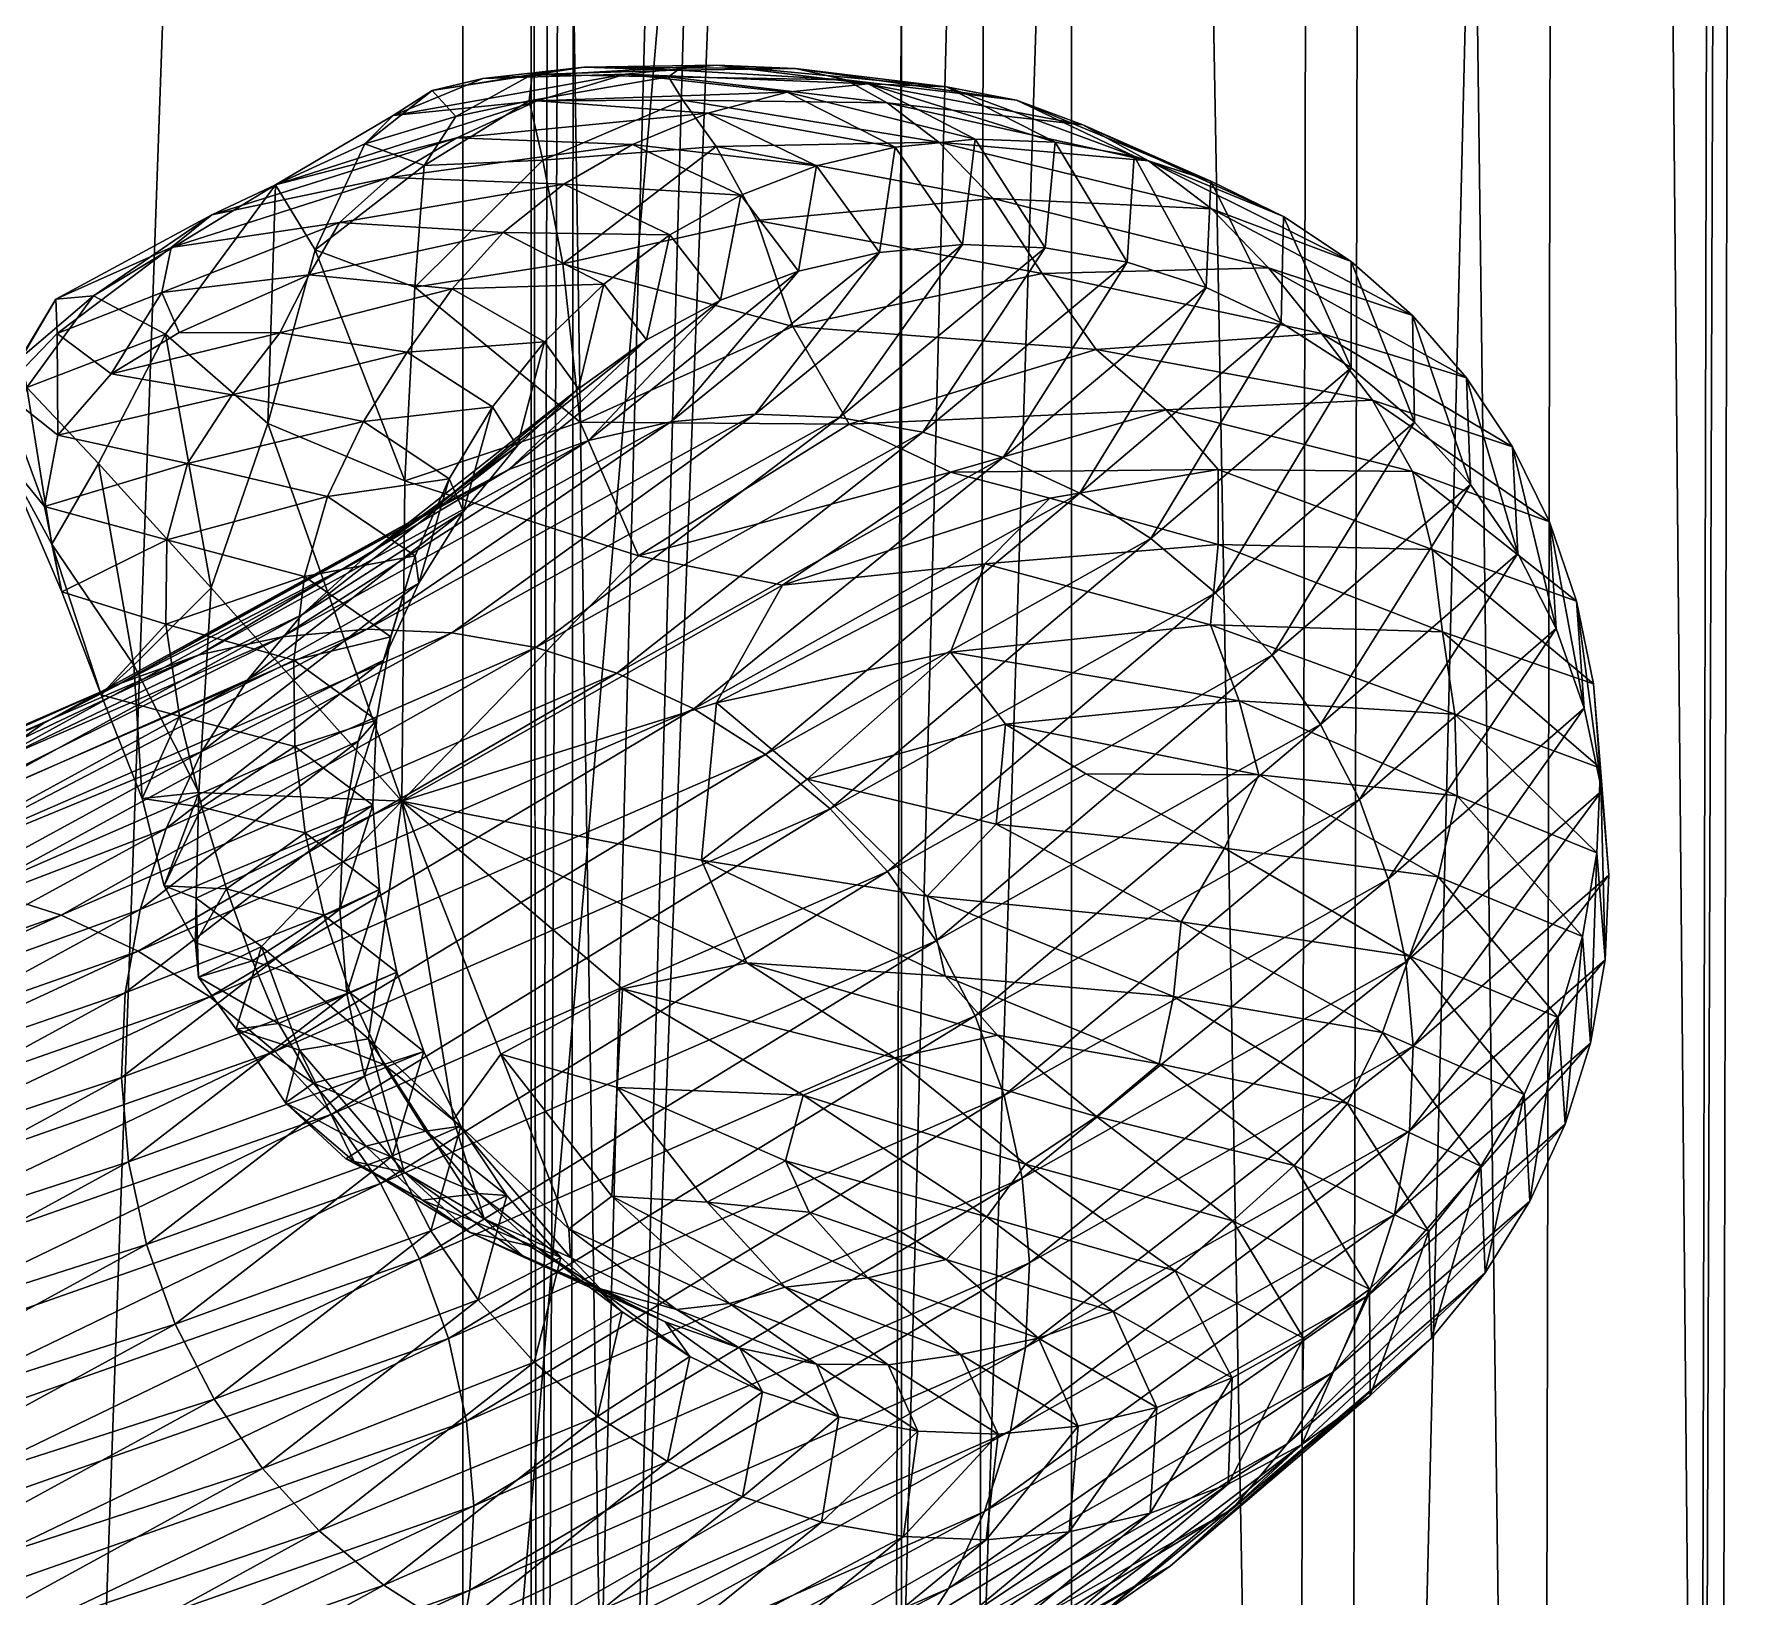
# Model space of a CAD drawing. Header units: centimetres. Extents: x -42.2 to 42.2, y -34.8 to 34.8.
# Drawn here: x 41.609 to 42.129, y -10.202 to -9.728 of the extents above; entities that cross this region are included whole.
import ezdxf

# ---------------------------------------------------------------- set-up
doc = ezdxf.new("R2010")
doc.units = ezdxf.units.CM
doc.layers.get('0').update_dxf_attribs({"true_color": 0x1c95b1})

msp = doc.modelspace()

# ---------------------------------------------------------------- meshes
at = {"color": 96, "true_color": 0x068706}
mesh = msp.add_polyface(dxfattribs=at)
corners = [(42.00084, -6.29099, 3.90824), (41.99074, -11.10496, 3.90899), (42.06471, -11.17029, 0.4776), (42.07494, -6.37743, 0.47961), (41.90231, -6.19453, 7.98065), (41.89362, -11.03227, 7.9842), (41.77058, -10.98611, 11.35755), (41.77541, -6.13258, 11.35289), (41.60188, -11.00528, 13.73052), (41.60289, -6.14442, 13.72616), (41.93135, -5.73986, -3.43139), (41.9229, -8.24979, -3.43326), (41.73851, -8.38524, -8.2766), (41.73841, -10.41785, -8.27845), (41.92283, -10.298, -3.43467), (41.35133, -10.56923, -14.41804), (41.35143, -8.55624, -14.41589), (41.74339, -5.89392, -8.27425), (41.35277, -6.08838, -14.41324), (40.79494, -8.71236, -20.06855), (41.36773, -11.1286, 14.80463), (41.36751, -6.26935, 14.80169), (41.15391, -6.40862, 15.1244), (41.1541, -11.26321, 15.12584), (41.01405, -11.33574, 15.30167), (41.01403, -6.48508, 15.30089), (41.00935, -6.50482, 15.38505), (41.01179, -11.32724, 15.26086), (41.01167, -6.47517, 15.26009), (41.04681, -6.46346, 15.23923), (41.04696, -11.31625, 15.24008), (42.12855, -6.40931, -0.96127), (42.11831, -11.19439, -0.96426), (42.11199, -11.19831, -1.31977), (42.12218, -6.4144, -1.31672), (41.76136, -10.95335, -1.4959), (41.78259, -6.36456, -1.50251), (41.88017, -6.4097, -1.53279), (41.86726, -11.14323, -1.53342), (41.75912, -8.88534, -1.51261), (41.77183, -5.85004, -1.51294), (41.87138, -8.20032, -1.6685), (41.78376, -10.47213, -1.55031), (41.87131, -10.25438, -1.66975), (41.88113, -5.68353, -1.66676), (42.00622, -11.20307, -1.4921), (42.01638, -6.42043, -1.48905)]
mesh.append_faces([[corners[k] for k in face] for face in [(0, 1, 2), (2, 3, 0), (1, 0, 4), (4, 5, 1), (6, 5, 4), (4, 7, 6), (8, 6, 7), (7, 9, 8), (10, 11, 12), (13, 12, 11), (11, 14, 13), (15, 16, 12), (17, 12, 16), (16, 18, 17), (18, 16, 19), (20, 21, 22), (22, 23, 20), (21, 20, 8), (8, 9, 21), (24, 25, 26), (27, 28, 25), (23, 22, 29), (30, 29, 28), (31, 32, 33), (33, 34, 31), (32, 31, 3), (3, 2, 32), (35, 36, 37), (37, 38, 35), (35, 39, 40), (40, 36, 35), (41, 39, 42), (42, 43, 41), (11, 41, 43), (43, 14, 11), (41, 11, 10), (39, 41, 44), (45, 46, 34), (34, 33, 45), (46, 45, 38), (38, 37, 46)]], dxfattribs={"vtx2": -1, "color": 96})
mesh = msp.add_polyface(dxfattribs=at)
corners = [(41.73851, -8.38524, -8.2766), (41.73841, -10.41785, -8.27845), (41.35133, -10.56923, -14.41804), (41.65248, -9.81847, -1.63971), (41.64723, -9.80629, -1.61652), (41.69186, -9.80098, -1.6709), (41.65, -9.79266, -1.5923), (41.70104, -9.78516, -1.65362), (41.66851, -9.83738, -1.68324), (41.65498, -9.8581, -1.67979), (41.61572, -9.84956, -1.61526), (41.63186, -9.83101, -1.62552), (41.68295, -9.81853, -1.68253), (41.64875, -9.88126, -1.67894), (41.64841, -9.9068, -1.6779), (41.61691, -9.89709, -1.60526), (41.61164, -9.87122, -1.61019), (41.69048, -9.89237, -1.95493), (41.5994, -9.85615, -1.56163), (41.61384, -9.88256, -1.54998), (41.60629, -9.83516, -1.53635), (41.62804, -9.85818, -1.51725), (41.60439, -9.82627, -1.55395), (41.59882, -9.83617, -1.57173), (41.61549, -9.81879, -1.58675), (41.61512, -9.80836, -1.55978), (41.62648, -9.80739, -1.53748), (41.6483, -9.81892, -1.51225), (41.6816, -9.7737, -1.53492), (41.66236, -9.78284, -1.56926), (41.63869, -9.91928, -1.53035), (41.66218, -9.89582, -1.48769), (41.62884, -9.92828, -1.59543), (41.67933, -9.84604, -1.47645)]
mesh.append_faces([[corners[k] for k in face] for face in [(0, 1, 2), (3, 4, 5), (4, 6, 7), (8, 9, 10), (10, 11, 8), (12, 8, 11), (11, 3, 12), (13, 14, 15), (15, 16, 13), (9, 13, 16), (16, 10, 9), (14, 13, 17), (18, 16, 15), (15, 19, 18), (20, 18, 19), (19, 21, 20), (18, 20, 22), (16, 18, 23), (23, 10, 16), (24, 11, 10), (10, 23, 24), (25, 24, 23), (23, 22, 25), (24, 25, 6), (6, 4, 24), (11, 24, 4), (4, 3, 11), (26, 27, 28), (28, 29, 26), (25, 26, 29), (29, 6, 25), (26, 25, 22), (22, 20, 26), (27, 26, 20), (20, 21, 27), (30, 31, 21), (21, 19, 30), (32, 30, 19), (19, 15, 32), (31, 33, 27), (27, 21, 31)]], dxfattribs={"vtx2": -1, "color": 96})
mesh = msp.add_polyface(dxfattribs=at)
corners = [(41.75912, -8.88534, -1.51261), (41.76136, -10.95335, -1.4959), (41.75901, -12.4484, -1.51478), (41.78376, -10.47213, -1.55031), (41.73599, -10.21181, -5.87164), (41.71443, -10.1981, -5.87647), (41.59613, -10.263, -8.44991), (41.75918, -10.2226, -5.86654), (41.61784, -10.27676, -8.44701), (41.64117, -10.2876, -8.44399), (41.78357, -10.23028, -5.86128), (41.66572, -10.29534, -8.44091), (41.80875, -10.23472, -5.85593), (41.69108, -10.29984, -8.43782), (41.74249, -10.29866, -8.4318), (41.7168, -10.30091, -8.43477), (41.54859, -10.37412, -11.34289), (41.83433, -10.23574, -5.85059), (41.85984, -10.23342, -5.84534), (41.92204, -10.18193, -3.80573), (41.89697, -10.18431, -3.81325), (41.88486, -10.22783, -5.84028), (41.76766, -10.29311, -8.42898), (41.90894, -10.21902, -5.83549), (41.79191, -10.28437, -8.42635), (41.5994, -10.36643, -11.34134), (41.62363, -10.35773, -11.34072), (41.57424, -10.37192, -11.34206), (41.64649, -10.34589, -11.34023), (41.66762, -10.33118, -11.33987), (41.83591, -10.25773, -8.42184), (41.81477, -10.27248, -8.42396), (41.93166, -10.20708, -5.83107), (41.95267, -10.19228, -5.82708), (41.85498, -10.24039, -8.42004), (41.97161, -10.1749, -5.82357), (41.68667, -10.31389, -11.33965), (41.7033, -10.29427, -11.33957), (41.87163, -10.22075, -8.41857), (41.71717, -10.27263, -11.33963), (41.7281, -10.24937, -11.33984), (41.89645, -10.17578, -8.41679), (41.8855, -10.19907, -8.41749), (41.74168, -10.17397, -11.34126), (41.74052, -10.19962, -11.34066), (41.52501, -10.2755, -14.36348)]
mesh.append_faces([[corners[k] for k in face] for face in [(0, 1, 2), (2, 3, 0), (4, 5, 6), (7, 4, 8), (8, 9, 7), (10, 7, 9), (9, 11, 10), (12, 10, 11), (11, 13, 12), (14, 15, 16), (17, 12, 13), (13, 15, 17), (18, 17, 15), (15, 14, 18), (17, 18, 19), (12, 17, 20), (21, 18, 14), (14, 22, 21), (23, 21, 22), (22, 24, 23), (25, 26, 24), (24, 22, 25), (22, 14, 27), (28, 29, 30), (30, 31, 28), (26, 28, 31), (31, 24, 26), (32, 23, 24), (24, 31, 32), (33, 32, 31), (31, 30, 33), (30, 34, 35), (36, 37, 38), (38, 34, 36), (29, 36, 34), (34, 30, 29), (39, 40, 41), (37, 39, 42), (42, 38, 37), (43, 44, 45)]], dxfattribs={"vtx2": -1, "color": 96})
mesh = msp.add_polyface(dxfattribs=at)
corners = [(41.71632, -9.77153, -1.63595), (41.73661, -9.75944, -1.62044), (41.78982, -9.76144, -1.90665), (41.70104, -9.78516, -1.65362), (41.769, -9.77352, -1.91767), (41.75062, -9.78811, -1.92861), (41.65, -9.79266, -1.5923), (41.66236, -9.78284, -1.56926), (41.6816, -9.7737, -1.53492), (41.69186, -9.80098, -1.6709), (41.68295, -9.81853, -1.68253), (41.65248, -9.81847, -1.63971), (41.64723, -9.80629, -1.61652), (41.73519, -9.80518, -1.93874), (41.7215, -9.82441, -1.94663), (41.7631, -9.82125, -2.60889), (41.74738, -9.841, -2.61467), (41.66851, -9.83738, -1.68324), (41.76089, -9.74825, -1.60964), (41.71733, -9.75274, -1.532), (41.78764, -9.74017, -1.60328), (41.74447, -9.74147, -1.53011), (41.67933, -9.84604, -1.47645), (41.69367, -9.79339, -1.47911), (41.6483, -9.81892, -1.51225), (41.72079, -9.86339, -1.44679), (41.72387, -9.80471, -1.44884), (41.7739, -9.84561, -1.43993), (41.76873, -9.79761, -1.44447), (41.72912, -9.74513, -1.4797), (41.75938, -9.74023, -1.49004), (41.77502, -9.73801, -1.53577), (41.73627, -9.75301, -1.46094), (41.75854, -9.74825, -1.46187), (41.72666, -9.76785, -1.4499), (41.76263, -9.76627, -1.44923), (41.70874, -9.7613, -1.47812)]
mesh.append_faces([[corners[k] for k in face] for face in [(0, 1, 2), (3, 0, 4), (4, 5, 3), (0, 3, 6), (6, 7, 0), (1, 0, 7), (7, 8, 1), (9, 10, 11), (3, 9, 12), (9, 3, 5), (5, 13, 9), (10, 9, 13), (13, 14, 10), (15, 16, 14), (14, 13, 15), (17, 10, 14), (18, 1, 8), (8, 19, 18), (20, 18, 19), (19, 21, 20), (22, 23, 8), (8, 24, 22), (23, 22, 25), (25, 26, 23), (27, 28, 26), (29, 30, 31), (31, 21, 29), (30, 29, 32), (32, 33, 30), (34, 35, 33), (33, 32, 34), (35, 34, 26), (26, 28, 35), (36, 19, 8), (8, 23, 36), (34, 36, 23), (23, 26, 34), (36, 34, 32), (32, 29, 36), (19, 36, 29), (29, 21, 19)]], dxfattribs={"vtx2": -1, "color": 96})
mesh = msp.add_polyface(dxfattribs=at)
corners = [(41.79409, -9.82067, -3.85353), (41.81641, -9.80868, -3.84708), (41.75234, -9.85993, -5.87711), (41.82696, -9.84322, -5.86201), (41.80145, -9.84554, -5.86726), (41.86466, -9.79417, -3.83286), (41.84008, -9.79983, -3.84015), (41.77642, -9.85113, -5.87232), (41.80106, -9.78889, -2.59455), (41.82266, -9.77686, -2.58624), (41.78111, -9.80378, -2.60214), (41.77345, -9.83552, -3.8594), (41.75062, -9.78811, -1.92861), (41.769, -9.77352, -1.91767), (41.78982, -9.76144, -1.90665), (41.71632, -9.77153, -1.63595), (41.7631, -9.82125, -2.60889), (41.73519, -9.80518, -1.93874), (41.80341, -9.73893, -1.54815), (41.80074, -9.74101, -1.51959), (41.85439, -9.74184, -1.57878), (41.80505, -9.74801, -1.49425), (41.86691, -9.74886, -1.5596), (41.78764, -9.74017, -1.60328), (41.81532, -9.73739, -1.60109), (41.86121, -9.74308, -1.87796), (41.83661, -9.74562, -1.88673), (41.74447, -9.74147, -1.53011), (41.77502, -9.73801, -1.53577), (41.83917, -9.73844, -1.59546), (41.76089, -9.74825, -1.60964), (41.81258, -9.75195, -1.89632), (41.73661, -9.75944, -1.62044), (41.84556, -9.76795, -2.57732), (41.76873, -9.79761, -1.44447), (41.7739, -9.84561, -1.43993), (41.83836, -9.81667, -1.46416), (41.82742, -9.7845, -1.47182), (41.75938, -9.74023, -1.49004), (41.75854, -9.74825, -1.46187), (41.76263, -9.76627, -1.44923), (41.81513, -9.76207, -1.48009)]
mesh.append_faces([[corners[k] for k in face] for face in [(0, 1, 2), (3, 4, 5), (1, 6, 7), (4, 7, 6), (8, 9, 1), (1, 0, 8), (10, 8, 0), (0, 11, 10), (8, 10, 12), (12, 13, 8), (9, 8, 13), (13, 14, 9), (14, 13, 15), (10, 16, 17), (17, 12, 10), (16, 10, 11), (18, 19, 20), (19, 21, 22), (23, 24, 25), (25, 26, 23), (24, 23, 27), (27, 28, 24), (29, 24, 28), (28, 18, 29), (30, 23, 26), (26, 31, 30), (32, 30, 31), (31, 14, 32), (33, 9, 14), (14, 31, 33), (6, 1, 9), (34, 35, 36), (36, 37, 34), (38, 19, 18), (18, 28, 38), (19, 38, 39), (39, 21, 19), (40, 41, 21), (21, 39, 40), (41, 40, 34), (34, 37, 41)]], dxfattribs={"vtx2": -1, "color": 96})
mesh = msp.add_polyface(dxfattribs=at)
corners = [(41.91486, -9.79277, -3.81773), (41.93961, -9.79715, -3.81013), (41.87771, -9.84868, -5.85132), (41.86466, -9.79417, -3.83286), (41.88973, -9.7918, -3.82535), (41.82696, -9.84322, -5.86201), (41.85252, -9.84424, -5.85667), (41.91389, -9.80054, -1.52771), (41.89906, -9.77786, -1.53668), (41.82742, -9.7845, -1.47182), (41.83836, -9.81667, -1.46416), (41.98248, -9.79888, -1.81342), (41.88259, -9.76075, -1.54644), (41.96523, -9.78093, -1.8223), (41.94617, -9.76646, -1.83199), (41.86691, -9.74886, -1.5596), (41.92618, -9.75549, -1.84299), (41.80505, -9.74801, -1.49425), (41.81513, -9.76207, -1.48009), (41.85439, -9.74184, -1.57878), (41.83917, -9.73844, -1.59546), (41.80341, -9.73893, -1.54815), (41.80074, -9.74101, -1.51959), (41.90615, -9.74807, -1.85584), (41.88489, -9.744, -1.86825), (41.94182, -9.76506, -2.53896), (41.91788, -9.76073, -2.54863), (41.965, -9.77264, -2.52952), (41.89358, -9.75982, -2.55835), (41.86933, -9.76225, -2.56797), (41.83661, -9.74562, -1.88673), (41.86121, -9.74308, -1.87796), (41.81532, -9.73739, -1.60109), (41.84556, -9.76795, -2.57732), (41.81258, -9.75195, -1.89632), (41.84008, -9.79983, -3.84015), (41.82266, -9.77686, -2.58624)]
mesh.append_faces([[corners[k] for k in face] for face in [(0, 1, 2), (3, 4, 5), (4, 0, 6), (7, 8, 9), (9, 10, 7), (8, 7, 11), (12, 8, 13), (13, 14, 12), (15, 12, 14), (14, 16, 15), (12, 15, 17), (17, 18, 12), (8, 12, 18), (18, 9, 8), (19, 20, 21), (15, 19, 22), (19, 15, 16), (16, 23, 19), (20, 19, 23), (23, 24, 20), (25, 26, 24), (24, 23, 25), (27, 25, 23), (23, 16, 27), (26, 25, 1), (1, 0, 26), (28, 26, 0), (0, 4, 28), (29, 28, 4), (4, 3, 29), (28, 29, 30), (30, 31, 28), (26, 28, 31), (31, 24, 26), (32, 20, 24), (24, 31, 32), (29, 33, 34), (34, 30, 29), (33, 29, 3), (3, 35, 33), (36, 33, 35)]], dxfattribs={"vtx2": -1, "color": 96})
mesh = msp.add_polyface(dxfattribs=at)
corners = [(41.96638, -9.89735, -5.83166), (41.94685, -9.88087, -5.83614), (42.00755, -9.82917, -3.78879), (42.02673, -9.84562, -3.78257), (42.04366, -9.86449, -3.77698), (41.9836, -9.91626, -5.8276), (41.96357, -9.80478, -3.8027), (41.98634, -9.81551, -3.79554), (41.92528, -9.86715, -5.84097), (41.96722, -9.88271, -1.51211), (41.9672, -9.85999, -1.52105), (41.91619, -9.86864, -1.47758), (42.03205, -9.88426, -1.79093), (42.02605, -9.86053, -1.79643), (42.0758, -9.89988, -2.48207), (42.06757, -9.87579, -2.48596), (42.04246, -9.83219, -2.49709), (42.05637, -9.85312, -2.491), (42.05804, -9.88545, -3.7721), (41.99852, -9.81875, -1.80606), (42.01395, -9.839, -1.80093), (41.95148, -9.84184, -1.52207), (41.93031, -9.82359, -1.52202), (41.91389, -9.80054, -1.52771), (41.98248, -9.79888, -1.81342), (41.96523, -9.78093, -1.8223), (41.89906, -9.77786, -1.53668), (42.02608, -9.81335, -2.5041), (42.00752, -9.79695, -2.51193), (41.98703, -9.78333, -2.52045), (41.965, -9.77264, -2.52952), (41.92618, -9.75549, -1.84299), (41.94617, -9.76646, -1.83199), (41.94182, -9.76506, -2.53896), (41.93961, -9.79715, -3.81013)]
mesh.append_faces([[corners[k] for k in face] for face in [(0, 1, 2), (2, 3, 0), (3, 4, 5), (6, 7, 8), (1, 8, 7), (7, 2, 1), (9, 10, 11), (10, 9, 12), (12, 13, 10), (14, 15, 13), (16, 17, 18), (18, 4, 16), (17, 16, 19), (19, 20, 17), (15, 17, 20), (20, 13, 15), (21, 10, 13), (13, 20, 21), (22, 21, 20), (20, 19, 22), (23, 22, 19), (19, 24, 23), (24, 25, 26), (27, 28, 25), (25, 24, 27), (16, 27, 24), (24, 19, 16), (27, 16, 4), (4, 3, 27), (28, 27, 3), (3, 2, 28), (29, 28, 2), (2, 7, 29), (30, 29, 7), (7, 6, 30), (29, 30, 31), (31, 32, 29), (28, 29, 32), (32, 25, 28), (33, 30, 6), (6, 34, 33)]], dxfattribs={"vtx2": -1, "color": 96})
mesh = msp.add_polyface(dxfattribs=at)
corners = [(41.88179, -10.0028, -8.42286), (41.86706, -9.98177, -8.42512), (41.9836, -9.91626, -5.8276), (41.96638, -9.89735, -5.83166), (41.84972, -9.96282, -8.42764), (41.94685, -9.88087, -5.83614), (41.83006, -9.94629, -8.43036), (41.92528, -9.86715, -5.84097), (41.80835, -9.93253, -8.43326), (41.9021, -9.85637, -5.84606), (41.78502, -9.92169, -8.43628), (41.96357, -9.80478, -3.8027), (41.87771, -9.84868, -5.85132), (41.85252, -9.84424, -5.85667), (41.91486, -9.79277, -3.81773), (41.93961, -9.79715, -3.81013), (41.82696, -9.84322, -5.86201), (41.88973, -9.7918, -3.82535), (41.84008, -9.79983, -3.84015), (41.86466, -9.79417, -3.83286), (41.80145, -9.84554, -5.86726), (41.9271, -9.95217, -1.46895), (41.89995, -9.96743, -1.45309), (41.96915, -9.97472, -1.50878), (41.956, -9.99706, -1.50723), (41.97355, -9.9301, -1.5074), (41.96488, -9.90706, -1.50449), (41.88612, -9.91536, -1.44734), (41.90284, -9.93715, -1.45204), (41.97953, -9.95245, -1.51184), (41.91619, -9.86864, -1.47758), (41.89653, -9.88853, -1.45712), (41.96722, -9.88271, -1.51211), (41.95148, -9.84184, -1.52207), (41.93031, -9.82359, -1.52202), (41.85545, -9.84623, -1.46052), (41.88617, -9.86082, -1.4643), (41.9672, -9.85999, -1.52105), (41.91389, -9.80054, -1.52771), (41.83836, -9.81667, -1.46416), (41.83522, -9.89506, -1.43747), (41.79158, -9.88614, -1.43711), (41.81521, -9.93068, -1.43022), (41.8427, -9.95377, -1.43117), (41.81071, -9.9784, -1.43196), (41.87905, -9.98924, -1.44989)]
mesh.append_faces([[corners[k] for k in face] for face in [(0, 1, 2), (3, 2, 1), (1, 4, 3), (5, 3, 4), (4, 6, 5), (7, 5, 6), (6, 8, 7), (9, 7, 8), (8, 10, 9), (7, 9, 11), (12, 13, 14), (9, 12, 15), (15, 11, 9), (12, 9, 10), (13, 16, 17), (18, 19, 20), (21, 22, 23), (24, 23, 22), (25, 26, 27), (27, 28, 25), (28, 21, 29), (30, 31, 32), (31, 27, 26), (33, 34, 35), (35, 36, 33), (37, 33, 36), (36, 30, 37), (34, 38, 39), (39, 35, 34), (40, 31, 30), (30, 36, 40), (41, 40, 36), (36, 35, 41), (31, 40, 42), (42, 27, 31), (43, 28, 27), (27, 42, 43), (43, 44, 45), (45, 22, 43), (28, 43, 22), (22, 21, 28)]], dxfattribs={"vtx2": -1, "color": 96})
mesh = msp.add_polyface(dxfattribs=at)
corners = [(41.72962, -9.87187, -5.88153), (41.70861, -9.88667, -5.88553), (41.77345, -9.83552, -3.8594), (41.79409, -9.82067, -3.85353), (41.75234, -9.85993, -5.87711), (41.73859, -9.87267, -3.869), (41.75483, -9.85294, -3.86458), (41.68966, -9.90406, -5.88903), (41.83006, -9.94629, -8.43036), (41.84972, -9.96282, -8.42764), (41.68142, -10.0363, -11.34678), (41.78502, -9.92169, -8.43628), (41.80835, -9.93253, -8.43326), (41.64008, -10.00593, -11.34896), (41.66177, -10.01974, -11.34787), (41.76047, -9.91395, -8.43936), (41.87771, -9.84868, -5.85132), (41.85252, -9.84424, -5.85667), (41.73511, -9.90945, -8.44245), (41.61676, -9.99504, -11.35003), (41.82696, -9.84322, -5.86201), (41.70939, -9.90837, -8.44551), (41.80145, -9.84554, -5.86726), (41.68369, -9.91063, -8.44847), (41.77642, -9.85113, -5.87232), (41.81641, -9.80868, -3.84708), (41.65852, -9.91618, -8.45129), (41.7631, -9.82125, -2.60889), (41.74738, -9.841, -2.61467), (41.73428, -9.86277, -2.61935), (41.72504, -9.8944, -3.87254), (41.72396, -9.88613, -2.62288), (41.71436, -9.91774, -3.87518), (41.69743, -9.86817, -1.95308), (41.70835, -9.84546, -1.95086), (41.7215, -9.82441, -1.94663), (41.71655, -9.91067, -2.62522), (41.72387, -9.80471, -1.44884), (41.72079, -9.86339, -1.44679), (41.7739, -9.84561, -1.43993), (41.79158, -9.88614, -1.43711), (41.71992, -9.96047, -1.44386), (41.85545, -9.84623, -1.46052), (41.83836, -9.81667, -1.46416), (41.83522, -9.89506, -1.43747), (41.81521, -9.93068, -1.43022), (41.81071, -9.9784, -1.43196), (41.8427, -9.95377, -1.43117)]
mesh.append_faces([[corners[k] for k in face] for face in [(0, 1, 2), (2, 3, 0), (4, 0, 3), (5, 6, 7), (1, 7, 6), (6, 2, 1), (8, 9, 10), (11, 12, 13), (12, 8, 14), (11, 15, 16), (17, 16, 15), (15, 18, 17), (15, 11, 19), (20, 17, 18), (18, 21, 20), (22, 20, 21), (21, 23, 22), (24, 4, 25), (24, 22, 23), (4, 24, 26), (2, 6, 27), (28, 27, 6), (6, 5, 28), (29, 28, 5), (5, 30, 29), (31, 29, 30), (30, 32, 31), (29, 31, 33), (33, 34, 29), (28, 29, 34), (34, 35, 28), (36, 31, 32), (37, 38, 39), (40, 39, 38), (38, 41, 40), (39, 40, 42), (42, 43, 39), (44, 40, 41), (41, 45, 44), (46, 47, 45), (45, 41, 46)]], dxfattribs={"vtx2": -1, "color": 96})
mesh = msp.add_polyface(dxfattribs=at)
corners = [(41.44328, -10.0098, -11.35563), (41.42215, -10.02451, -11.35599), (41.59027, -9.95156, -8.45843), (41.61142, -9.93681, -8.45631), (41.46613, -9.99796, -11.35514), (41.63428, -9.92492, -8.45392), (41.57121, -9.9689, -8.46024), (41.55457, -9.98854, -8.4617), (41.67313, -9.92374, -5.89197), (41.4031, -10.0418, -11.35621), (41.52975, -10.03351, -8.46349), (41.54069, -10.01022, -8.46279), (41.3726, -10.08306, -11.35623), (41.38647, -10.06141, -11.3563), (41.65934, -9.94544, -5.89429), (41.64848, -9.96876, -5.89596), (41.5219, -10.058, -8.46379), (41.64068, -9.99326, -5.89697), (41.63612, -10.01855, -5.89727), (41.51733, -10.08327, -8.4637), (41.35383, -10.1308, -11.35568), (41.36167, -10.10632, -11.35603), (41.51617, -10.10892, -8.46319), (41.34925, -10.15607, -11.35521), (41.63497, -10.0442, -5.89687), (41.63715, -10.06979, -5.89577), (41.51836, -10.13451, -8.46229), (41.64259, -10.09486, -5.89401), (41.49806, -10.15219, -14.36555), (41.4834, -10.1311, -14.36553), (41.69874, -10.05529, -11.34571), (41.46614, -10.11208, -14.36536), (41.68142, -10.0363, -11.34678), (41.66177, -10.01974, -11.34787), (41.44659, -10.09548, -14.36505), (41.64008, -10.00593, -11.34896), (41.42498, -10.08163, -14.36459), (41.61676, -9.99504, -11.35003), (41.40175, -10.07071, -14.364), (41.59222, -9.98725, -11.35107), (41.37731, -10.06287, -14.36329), (41.56689, -9.9827, -11.35206), (41.54118, -9.98156, -11.35297), (41.35209, -10.05827, -14.36247), (41.51551, -9.98377, -11.3538), (41.32648, -10.05709, -14.36155), (41.68369, -9.91063, -8.44847), (41.49035, -9.98926, -11.35453), (41.65852, -9.91618, -8.45129), (41.60439, -9.82627, -1.55395), (41.59882, -9.83617, -1.57173), (41.5994, -9.85615, -1.56163)]
mesh.append_faces([[corners[k] for k in face] for face in [(0, 1, 2), (2, 3, 0), (4, 0, 3), (3, 5, 4), (6, 7, 8), (7, 6, 9), (1, 9, 6), (6, 2, 1), (10, 11, 12), (11, 7, 13), (7, 11, 14), (11, 10, 15), (10, 16, 17), (18, 17, 16), (16, 19, 18), (19, 16, 20), (16, 10, 21), (22, 19, 23), (24, 18, 19), (19, 22, 24), (25, 24, 22), (22, 26, 25), (27, 25, 26), (28, 29, 30), (29, 31, 32), (33, 32, 31), (31, 34, 33), (35, 33, 34), (34, 36, 35), (37, 35, 36), (36, 38, 37), (39, 37, 38), (38, 40, 39), (41, 39, 40), (42, 41, 43), (44, 42, 45), (42, 44, 46), (47, 4, 5), (5, 48, 47), (44, 47, 48), (49, 50, 51)]], dxfattribs={"vtx2": -1, "color": 96})
mesh = msp.add_polyface(dxfattribs=at)
corners = [(41.72962, -9.87187, -5.88153), (41.75234, -9.85993, -5.87711), (41.63428, -9.92492, -8.45392), (41.70861, -9.88667, -5.88553), (41.61142, -9.93681, -8.45631), (41.68966, -9.90406, -5.88903), (41.67313, -9.92374, -5.89197), (41.73859, -9.87267, -3.869), (41.65934, -9.94544, -5.89429), (41.64848, -9.96876, -5.89596), (41.71436, -9.91774, -3.87518), (41.72504, -9.8944, -3.87254), (41.70222, -9.96756, -3.87759), (41.7067, -9.94226, -3.87688), (41.64068, -9.99326, -5.89697), (41.64008, -10.00593, -11.34896), (41.61676, -9.99504, -11.35003), (41.78502, -9.92169, -8.43628), (41.73511, -9.90945, -8.44245), (41.76047, -9.91395, -8.43936), (41.59222, -9.98725, -11.35107), (41.70939, -9.90837, -8.44551), (41.56689, -9.9827, -11.35206), (41.68369, -9.91063, -8.44847), (41.65852, -9.91618, -8.45129), (41.77642, -9.85113, -5.87232), (41.7215, -9.82441, -1.94663), (41.70835, -9.84546, -1.95086), (41.66851, -9.83738, -1.68324), (41.65498, -9.8581, -1.67979), (41.69743, -9.86817, -1.95308), (41.64875, -9.88126, -1.67894), (41.69048, -9.89237, -1.95493), (41.68724, -9.91774, -1.95566), (41.64841, -9.9068, -1.6779), (41.71655, -9.91067, -2.62522), (41.71223, -9.93597, -2.62631), (41.72396, -9.88613, -2.62288), (41.71112, -9.96164, -2.6261), (41.7011, -9.99322, -3.87729), (41.71319, -9.98721, -2.62463), (41.69067, -9.97004, -1.95295), (41.68748, -9.94395, -1.95456), (41.65257, -9.93467, -1.67391), (41.65934, -9.96228, -1.67224), (41.66683, -9.98703, -1.67813), (41.71992, -9.96047, -1.44386), (41.65845, -9.95787, -1.52335), (41.65761, -9.98992, -1.54962), (41.66218, -9.89582, -1.48769), (41.67933, -9.84604, -1.47645), (41.72079, -9.86339, -1.44679)]
mesh.append_faces([[corners[k] for k in face] for face in [(0, 1, 2), (3, 0, 4), (5, 6, 7), (8, 9, 10), (10, 11, 8), (6, 8, 11), (11, 7, 6), (12, 13, 14), (13, 10, 9), (15, 16, 17), (18, 19, 20), (21, 18, 22), (23, 24, 25), (24, 2, 1), (26, 27, 28), (29, 28, 27), (27, 30, 29), (31, 29, 30), (30, 32, 31), (32, 33, 34), (35, 36, 33), (33, 32, 35), (37, 35, 32), (32, 30, 37), (10, 13, 35), (36, 35, 13), (13, 12, 36), (38, 36, 12), (12, 39, 38), (40, 38, 39), (38, 40, 41), (41, 42, 38), (36, 38, 42), (42, 33, 36), (33, 42, 43), (42, 41, 44), (45, 44, 41), (46, 47, 48), (47, 46, 49), (50, 49, 46), (46, 51, 50)]], dxfattribs={"vtx2": -1, "color": 96})
mesh = msp.add_polyface(dxfattribs=at)
corners = [(42.01868, -9.9841, -5.8186), (42.01003, -9.95998, -5.821), (42.06963, -9.90816, -3.76803), (42.07812, -9.93225, -3.76485), (42.02412, -10.00917, -5.81683), (42.08347, -9.95731, -3.7626), (41.99825, -9.93726, -5.82403), (41.89365, -10.02555, -8.42089), (41.9836, -9.91626, -5.8276), (41.88179, -10.0028, -8.42286), (42.04366, -9.86449, -3.77698), (42.05804, -9.88545, -3.7721), (41.96638, -9.89735, -5.83166), (42.02673, -9.84562, -3.78257), (41.96915, -9.97472, -1.50878), (41.97953, -9.95245, -1.51184), (41.9271, -9.95217, -1.46895), (42.03387, -9.98345, -1.78756), (42.03961, -9.9589, -1.78733), (42.07761, -10.00146, -2.47878), (42.08195, -9.97615, -2.47769), (42.08305, -9.9505, -2.4779), (42.08448, -10.00854, -3.76101), (42.08561, -9.98289, -3.76131), (42.08097, -9.92492, -2.47937), (42.03523, -9.90913, -1.78679), (42.03892, -9.93407, -1.78633), (41.97355, -9.9301, -1.5074), (41.96488, -9.90706, -1.50449), (41.90284, -9.93715, -1.45204), (41.96722, -9.88271, -1.51211), (41.89653, -9.88853, -1.45712), (42.03205, -9.88426, -1.79093), (42.02605, -9.86053, -1.79643), (42.0758, -9.89988, -2.48207), (42.06757, -9.87579, -2.48596), (42.05637, -9.85312, -2.491)]
mesh.append_faces([[corners[k] for k in face] for face in [(0, 1, 2), (2, 3, 0), (4, 0, 3), (3, 5, 4), (6, 1, 7), (8, 6, 9), (6, 8, 10), (10, 11, 6), (1, 6, 11), (11, 2, 1), (8, 12, 13), (14, 15, 16), (15, 14, 17), (17, 18, 15), (19, 20, 18), (18, 17, 19), (21, 20, 22), (22, 23, 21), (24, 21, 23), (23, 5, 24), (21, 24, 25), (25, 26, 21), (20, 21, 26), (26, 18, 20), (27, 15, 18), (18, 26, 27), (28, 27, 26), (26, 25, 28), (15, 27, 29), (28, 30, 31), (30, 28, 25), (25, 32, 30), (33, 32, 34), (24, 34, 32), (32, 25, 24), (34, 24, 5), (5, 3, 34), (35, 34, 3), (3, 2, 35), (36, 35, 2), (2, 11, 36)]], dxfattribs={"vtx2": -1, "color": 96})
mesh = msp.add_polyface(dxfattribs=at)
corners = [(41.63428, -9.92492, -8.45392), (41.61142, -9.93681, -8.45631), (41.72962, -9.87187, -5.88153), (41.59027, -9.95156, -8.45843), (41.70861, -9.88667, -5.88553), (41.68966, -9.90406, -5.88903), (41.57121, -9.9689, -8.46024), (41.67313, -9.92374, -5.89197), (41.65934, -9.94544, -5.89429), (41.55457, -9.98854, -8.4617), (41.64848, -9.96876, -5.89596), (41.54069, -10.01022, -8.46279), (41.64068, -9.99326, -5.89697), (41.63612, -10.01855, -5.89727), (41.70222, -9.96756, -3.87759), (41.7067, -9.94226, -3.87688), (41.52975, -10.03351, -8.46349), (41.63497, -10.0442, -5.89687), (41.63715, -10.06979, -5.89577), (41.70323, -10.01879, -3.876), (41.7011, -9.99322, -3.87729), (41.64259, -10.09486, -5.89401), (41.7086, -10.04385, -3.87375), (41.65125, -10.11897, -5.8916), (41.52384, -10.1596, -8.46101), (41.71346, -10.07635, -11.34467), (41.72531, -10.09914, -11.34369), (41.50986, -10.17499, -14.36542), (41.69874, -10.05529, -11.34571), (41.49806, -10.15219, -14.36555), (41.68142, -10.0363, -11.34678), (41.4834, -10.1311, -14.36553), (41.59222, -9.98725, -11.35107), (41.56689, -9.9827, -11.35206), (41.73511, -9.90945, -8.44245), (41.61676, -9.99504, -11.35003), (41.76047, -9.91395, -8.43936), (41.68369, -9.91063, -8.44847), (41.70939, -9.90837, -8.44551), (41.54118, -9.98156, -11.35297), (41.65852, -9.91618, -8.45129), (41.51551, -9.98377, -11.3538), (41.65257, -9.93467, -1.67391), (41.64841, -9.9068, -1.6779), (41.68724, -9.91774, -1.95566), (41.65934, -9.96228, -1.67224), (41.68748, -9.94395, -1.95456), (41.64124, -9.95966, -1.5924), (41.62884, -9.92828, -1.59543), (41.61691, -9.89709, -1.60526), (41.66683, -9.98703, -1.67813), (41.67469, -10.0089, -1.68047), (41.65739, -10.00337, -1.62894), (41.64792, -9.98609, -1.6079), (41.65827, -10.0138, -1.60072), (41.65761, -9.98992, -1.54962), (41.67744, -10.00454, -1.51814), (41.65845, -9.95787, -1.52335), (41.63869, -9.91928, -1.53035), (41.66218, -9.89582, -1.48769)]
mesh.append_faces([[corners[k] for k in face] for face in [(0, 1, 2), (1, 3, 4), (5, 4, 3), (3, 6, 5), (7, 5, 6), (8, 7, 9), (10, 8, 11), (12, 13, 14), (10, 12, 15), (12, 10, 16), (17, 18, 19), (13, 17, 20), (18, 21, 22), (23, 21, 24), (25, 26, 27), (28, 25, 29), (30, 28, 31), (32, 33, 34), (35, 32, 36), (37, 38, 39), (33, 39, 38), (40, 37, 41), (42, 43, 44), (45, 42, 46), (42, 45, 47), (47, 48, 42), (43, 42, 48), (48, 49, 43), (50, 51, 52), (52, 53, 50), (45, 50, 53), (53, 47, 45), (54, 52, 51), (55, 53, 52), (52, 54, 55), (56, 55, 54), (53, 55, 57), (57, 47, 53), (58, 48, 47), (47, 57, 58), (59, 58, 57)]], dxfattribs={"vtx2": -1, "color": 96})
mesh = msp.add_polyface(dxfattribs=at)
corners = [(41.70323, -10.01879, -3.876), (41.7011, -9.99322, -3.87729), (41.63497, -10.0442, -5.89687), (41.70222, -9.96756, -3.87759), (41.63612, -10.01855, -5.89727), (41.64259, -10.09486, -5.89401), (41.65125, -10.11897, -5.8916), (41.71709, -10.06795, -3.87057), (41.7086, -10.04385, -3.87375), (41.63715, -10.06979, -5.89577), (41.72866, -10.09065, -3.8665), (41.66177, -10.01974, -11.34787), (41.64008, -10.00593, -11.34896), (41.80835, -9.93253, -8.43326), (41.71319, -9.98721, -2.62463), (41.69067, -9.97004, -1.95295), (41.69633, -9.995, -1.95218), (41.66683, -9.98703, -1.67813), (41.67469, -10.0089, -1.68047), (41.70429, -10.01852, -1.94951), (41.71838, -10.01226, -2.62193), (41.72659, -10.03634, -2.61804), (41.71442, -10.04026, -1.94219), (41.68256, -10.02789, -1.66816), (41.69311, -10.04596, -1.65444), (41.7272, -10.06047, -1.93361), (41.66975, -10.02959, -1.57931), (41.65827, -10.0138, -1.60072), (41.70901, -10.06506, -1.65255), (41.7262, -10.08142, -1.64991), (41.70296, -10.06886, -1.60003), (41.68464, -10.05192, -1.58367), (41.70547, -10.06965, -1.57018), (41.67744, -10.00454, -1.51814), (41.65761, -9.98992, -1.54962), (41.71992, -9.96047, -1.44386), (41.6889, -10.03593, -1.52829), (41.72065, -10.07286, -1.5465), (41.70985, -10.03247, -1.49632)]
mesh.append_faces([[corners[k] for k in face] for face in [(0, 1, 2), (1, 3, 4), (5, 6, 7), (7, 8, 5), (8, 0, 9), (10, 7, 6), (11, 12, 13), (1, 0, 14), (15, 16, 17), (18, 17, 16), (16, 19, 18), (20, 21, 19), (19, 16, 20), (14, 20, 16), (16, 15, 14), (20, 14, 0), (0, 8, 20), (22, 19, 21), (23, 18, 19), (19, 22, 23), (24, 23, 22), (22, 25, 24), (23, 24, 26), (26, 27, 23), (18, 23, 27), (28, 29, 30), (30, 31, 28), (24, 28, 31), (31, 26, 24), (28, 24, 25), (32, 30, 29), (27, 26, 33), (34, 33, 35), (36, 32, 37), (37, 38, 36), (33, 36, 38), (38, 35, 33), (36, 33, 26), (26, 31, 36), (32, 36, 31), (31, 30, 32)]], dxfattribs={"vtx2": -1, "color": 96})
mesh = msp.add_polyface(dxfattribs=at)
corners = [(41.90887, -10.12601, -8.41657), (41.91003, -10.10036, -8.41708), (42.0263, -10.03475, -5.81574), (41.90784, -10.07477, -8.41798), (42.02412, -10.00917, -5.81683), (41.90235, -10.04969, -8.41926), (42.01868, -9.9841, -5.8186), (41.89365, -10.02555, -8.42089), (42.01003, -9.95998, -5.821), (41.73401, -10.12329, -11.34279), (41.73949, -10.14838, -11.34197), (41.86706, -9.98177, -8.42512), (41.88179, -10.0028, -8.42286), (41.71346, -10.07635, -11.34467), (41.72531, -10.09914, -11.34369), (41.99825, -9.93726, -5.82403), (41.84972, -9.96282, -8.42764), (41.69874, -10.05529, -11.34571), (41.78352, -10.08017, -1.50713), (41.77056, -10.09003, -1.52956), (41.81921, -10.11266, -1.58928), (41.86114, -10.1049, -1.56621), (41.88479, -10.09942, -1.56099), (41.84328, -10.08503, -1.51573), (41.81237, -10.08204, -1.50426), (41.83601, -10.10772, -1.5722), (41.90884, -10.0705, -1.53202), (41.89718, -10.08646, -1.54621), (41.95424, -10.10281, -1.82343), (41.9717, -10.08763, -1.81336), (41.8415, -10.04956, -1.47177), (41.8361, -10.06949, -1.48972), (41.93032, -10.05605, -1.52858), (41.94936, -10.04008, -1.52646), (41.90041, -10.03137, -1.48292), (41.86914, -10.03826, -1.47035), (41.95367, -10.01963, -1.51624), (41.956, -9.99706, -1.50723), (41.87905, -9.98924, -1.44989), (41.88451, -10.01353, -1.46135), (41.89995, -9.96743, -1.45309), (41.82439, -10.00947, -1.44158), (41.81071, -9.9784, -1.43196), (41.7868, -10.01739, -1.44656), (41.78519, -10.04722, -1.46591)]
mesh.append_faces([[corners[k] for k in face] for face in [(0, 1, 2), (1, 3, 4), (3, 5, 6), (5, 7, 8), (7, 5, 9), (5, 3, 10), (11, 12, 13), (12, 7, 14), (7, 12, 15), (16, 11, 17), (18, 19, 20), (21, 22, 23), (23, 24, 21), (24, 18, 25), (26, 27, 28), (28, 29, 26), (27, 26, 30), (30, 31, 27), (22, 27, 31), (31, 23, 22), (32, 33, 34), (34, 35, 32), (26, 32, 35), (35, 30, 26), (32, 26, 29), (36, 37, 38), (38, 39, 36), (33, 36, 39), (39, 34, 33), (40, 38, 37), (41, 35, 34), (34, 39, 41), (42, 41, 39), (39, 38, 42), (35, 41, 43), (43, 30, 35), (44, 31, 30), (30, 43, 44), (18, 24, 44), (31, 44, 24), (24, 23, 31)]], dxfattribs={"vtx2": -1, "color": 96})
mesh = msp.add_polyface(dxfattribs=at)
corners = [(41.73401, -10.12329, -11.34279), (41.72531, -10.09914, -11.34369), (41.89365, -10.02555, -8.42089), (41.71346, -10.07635, -11.34467), (41.69874, -10.05529, -11.34571), (41.86706, -9.98177, -8.42512), (41.88179, -10.0028, -8.42286), (41.68142, -10.0363, -11.34678), (41.66177, -10.01974, -11.34787), (41.83006, -9.94629, -8.43036), (41.84972, -9.96282, -8.42764), (41.72659, -10.03634, -2.61804), (41.71838, -10.01226, -2.62193), (41.7086, -10.04385, -3.87375), (41.71709, -10.06795, -3.87057), (41.73779, -10.05901, -2.613), (41.72866, -10.09065, -3.8665), (41.75171, -10.07995, -2.60691), (41.74306, -10.11162, -3.86162), (41.7272, -10.06047, -1.93361), (41.71442, -10.04026, -1.94219), (41.74312, -10.07936, -1.9272), (41.70901, -10.06506, -1.65255), (41.7262, -10.08142, -1.64991), (41.76095, -10.09572, -1.9199), (41.76808, -10.09879, -2.5999), (41.74065, -10.09122, -1.63392), (41.75704, -10.09874, -1.61701), (41.72065, -10.07286, -1.5465), (41.70547, -10.06965, -1.57018), (41.77102, -10.09874, -1.5586), (41.74483, -10.08704, -1.54574), (41.78013, -10.10821, -1.61159), (41.82439, -10.00947, -1.44158), (41.81071, -9.9784, -1.43196), (41.71992, -9.96047, -1.44386), (41.7868, -10.01739, -1.44656), (41.74989, -10.03718, -1.47012), (41.78519, -10.04722, -1.46591), (41.78352, -10.08017, -1.50713), (41.73559, -10.0569, -1.49765), (41.77056, -10.09003, -1.52956), (41.70985, -10.03247, -1.49632)]
mesh.append_faces([[corners[k] for k in face] for face in [(0, 1, 2), (3, 4, 5), (1, 3, 6), (7, 8, 9), (4, 7, 10), (11, 12, 13), (13, 14, 11), (15, 11, 14), (14, 16, 15), (17, 15, 16), (16, 18, 17), (15, 17, 19), (19, 20, 15), (11, 15, 20), (19, 21, 22), (23, 22, 21), (21, 24, 23), (24, 21, 25), (17, 25, 21), (21, 19, 17), (25, 17, 18), (26, 23, 24), (26, 27, 28), (28, 29, 26), (23, 26, 29), (30, 31, 32), (27, 32, 31), (31, 28, 27), (33, 34, 35), (35, 36, 33), (37, 38, 36), (36, 35, 37), (38, 37, 39), (40, 31, 30), (30, 41, 40), (37, 40, 41), (41, 39, 37), (40, 37, 35), (35, 42, 40), (31, 40, 42), (42, 28, 31)]], dxfattribs={"vtx2": -1, "color": 96})
mesh = msp.add_polyface(dxfattribs=at)
corners = [(42.07235, -10.05837, -3.76341), (42.06166, -10.0817, -3.76605), (42.00193, -10.13351, -5.81831), (42.0206, -10.08569, -5.81564), (42.02515, -10.06041, -5.81533), (42.08448, -10.00854, -3.76101), (42.08, -10.03384, -3.76172), (42.0128, -10.1102, -5.81664), (42.0263, -10.03475, -5.81574), (41.90887, -10.12601, -8.41657), (42.02412, -10.00917, -5.81683), (41.91003, -10.10036, -8.41708), (42.08347, -9.95731, -3.7626), (42.08561, -9.98289, -3.76131), (42.01868, -9.9841, -5.8186), (41.90784, -10.07477, -8.41798), (42.01003, -9.95998, -5.821), (41.90235, -10.04969, -8.41926), (41.9717, -10.08763, -1.81336), (41.99021, -10.0709, -1.80669), (41.93032, -10.05605, -1.52858), (41.94936, -10.04008, -1.52646), (42.00643, -10.05208, -1.80118), (42.03106, -10.09088, -2.49511), (42.04678, -10.07113, -2.48934), (42.01305, -10.10834, -2.50186), (42.03187, -10.12316, -3.77402), (42.05988, -10.04936, -2.48465), (42.04812, -10.10345, -3.7696), (42.07021, -10.026, -2.48112), (42.02518, -10.00745, -1.78923), (42.01706, -10.03063, -1.79456), (41.95367, -10.01963, -1.51624), (41.956, -9.99706, -1.50723), (41.96915, -9.97472, -1.50878), (42.03387, -9.98345, -1.78756), (42.07761, -10.00146, -2.47878), (42.08195, -9.97615, -2.47769)]
mesh.append_faces([[corners[k] for k in face] for face in [(0, 1, 2), (3, 4, 5), (5, 6, 3), (7, 3, 6), (6, 0, 7), (8, 4, 9), (10, 8, 11), (8, 10, 12), (12, 13, 8), (4, 8, 13), (13, 5, 4), (14, 10, 15), (16, 14, 17), (18, 19, 20), (21, 20, 19), (19, 22, 21), (23, 24, 22), (22, 19, 23), (25, 23, 19), (19, 18, 25), (24, 23, 26), (27, 24, 28), (28, 1, 27), (29, 27, 1), (1, 0, 29), (27, 29, 30), (30, 31, 27), (24, 27, 31), (31, 22, 24), (32, 21, 22), (22, 31, 32), (33, 32, 31), (31, 30, 33), (34, 33, 30), (30, 35, 34), (29, 36, 35), (35, 30, 29), (36, 29, 0), (0, 6, 36), (37, 36, 6), (6, 5, 37)]], dxfattribs={"vtx2": -1, "color": 96})
mesh = msp.add_polyface(dxfattribs=at)
corners = [(41.66303, -10.1417, -5.88858), (41.67767, -10.1627, -5.885), (41.74306, -10.11162, -3.86162), (41.72866, -10.09065, -3.8665), (41.65125, -10.11897, -5.8916), (41.77917, -10.14693, -3.84981), (41.75998, -10.13049, -3.85602), (41.6949, -10.18161, -5.88094), (41.74168, -10.17397, -11.34126), (41.73949, -10.14838, -11.34197), (41.90784, -10.07477, -8.41798), (41.74052, -10.19962, -11.34066), (41.91003, -10.10036, -8.41708), (41.90887, -10.12601, -8.41657), (41.73401, -10.12329, -11.34279), (41.90235, -10.04969, -8.41926), (41.76808, -10.09879, -2.5999), (41.78664, -10.11519, -2.59208), (41.76095, -10.09572, -1.9199), (41.80714, -10.12881, -2.58355), (41.80036, -10.1606, -3.84306), (41.82917, -10.13949, -2.57449), (41.82314, -10.17133, -3.8359), (41.79967, -10.11824, -1.89672), (41.7795, -10.10837, -1.90866), (41.74065, -10.09122, -1.63392), (41.75704, -10.09874, -1.61701), (41.78013, -10.10821, -1.61159), (41.80311, -10.11455, -1.60617), (41.77102, -10.09874, -1.5586), (41.82235, -10.12627, -1.88731), (41.84555, -10.13107, -1.87772), (41.85235, -10.14707, -2.56504), (41.81921, -10.11266, -1.58928), (41.86729, -10.13126, -1.86519), (41.83601, -10.10772, -1.5722), (41.78352, -10.08017, -1.50713), (41.77056, -10.09003, -1.52956), (41.86114, -10.1049, -1.56621), (41.81237, -10.08204, -1.50426)]
mesh.append_faces([[corners[k] for k in face] for face in [(0, 1, 2), (2, 3, 0), (4, 0, 3), (5, 6, 7), (1, 7, 6), (6, 2, 1), (8, 9, 10), (11, 8, 12), (12, 13, 11), (9, 14, 15), (16, 17, 18), (2, 6, 16), (17, 16, 6), (6, 5, 17), (19, 17, 5), (5, 20, 19), (21, 19, 20), (20, 22, 21), (19, 21, 23), (23, 24, 19), (17, 19, 24), (24, 18, 17), (18, 24, 25), (26, 25, 24), (24, 23, 26), (27, 28, 29), (27, 26, 23), (23, 30, 27), (28, 27, 30), (30, 31, 28), (31, 30, 32), (21, 32, 30), (30, 23, 21), (32, 21, 22), (33, 28, 31), (31, 34, 33), (35, 33, 34), (33, 35, 36), (28, 33, 37), (37, 29, 28), (35, 38, 39)]], dxfattribs={"vtx2": -1, "color": 96})
mesh = msp.add_polyface(dxfattribs=at)
corners = [(41.97161, -10.1749, -5.82357), (41.98815, -10.15522, -5.82063), (42.04812, -10.10345, -3.7696), (42.03187, -10.12316, -3.77402), (42.01324, -10.14058, -3.7792), (41.95267, -10.19228, -5.82708), (42.0128, -10.1102, -5.81664), (42.00193, -10.13351, -5.81831), (41.8855, -10.19907, -8.41749), (42.07235, -10.05837, -3.76341), (42.06166, -10.0817, -3.76605), (42.0206, -10.08569, -5.81564), (41.89645, -10.17578, -8.41679), (41.90429, -10.15129, -8.41648), (42.02515, -10.06041, -5.81533), (41.90887, -10.12601, -8.41657), (41.90784, -10.07477, -8.41798), (41.91003, -10.10036, -8.41708), (41.74168, -10.17397, -11.34126), (41.85235, -10.14707, -2.56504), (41.87629, -10.1514, -2.55538), (41.84555, -10.13107, -1.87772), (41.90058, -10.15231, -2.54565), (41.92483, -10.14988, -2.53603), (41.88917, -10.12818, -1.8527), (41.86729, -10.13126, -1.86519), (41.83601, -10.10772, -1.5722), (41.86114, -10.1049, -1.56621), (41.91279, -10.12317, -1.8432), (41.88479, -10.09942, -1.56099), (41.93539, -10.1151, -1.83426), (41.94862, -10.14418, -2.52668), (41.97151, -10.13527, -2.51777), (41.92204, -10.18193, -3.80573), (41.94663, -10.17628, -3.79844), (41.9931, -10.12323, -2.50945), (41.97029, -10.16742, -3.79151), (41.99262, -10.15543, -3.78507), (42.01305, -10.10834, -2.50186), (41.9717, -10.08763, -1.81336), (41.95424, -10.10281, -1.82343), (41.89718, -10.08646, -1.54621), (42.03106, -10.09088, -2.49511), (42.04678, -10.07113, -2.48934)]
mesh.append_faces([[corners[k] for k in face] for face in [(0, 1, 2), (2, 3, 0), (3, 4, 5), (6, 7, 8), (7, 6, 9), (1, 7, 10), (10, 2, 1), (11, 6, 12), (12, 13, 11), (14, 11, 13), (13, 15, 14), (16, 17, 18), (19, 20, 21), (22, 23, 24), (24, 25, 22), (20, 22, 25), (25, 21, 20), (25, 24, 26), (27, 26, 24), (24, 28, 27), (29, 27, 28), (28, 30, 29), (31, 32, 30), (30, 28, 31), (23, 31, 28), (28, 24, 23), (31, 23, 33), (32, 31, 34), (35, 32, 36), (36, 37, 35), (38, 35, 37), (37, 4, 38), (35, 38, 39), (39, 40, 35), (32, 35, 40), (40, 30, 32), (41, 29, 30), (30, 40, 41), (42, 38, 4), (4, 3, 42), (3, 2, 43)]], dxfattribs={"vtx2": -1, "color": 96})
mesh = msp.add_polyface(dxfattribs=at)
corners = [(41.52397, -10.22427, -14.36471), (41.52616, -10.24986, -14.36416), (41.26838, -10.3223, -17.2617), (41.50986, -10.17499, -14.36542), (41.51853, -10.19917, -14.36514), (41.26077, -10.27158, -17.26225), (41.2662, -10.29669, -17.26213), (41.4834, -10.1311, -14.36553), (41.49806, -10.15219, -14.36555), (41.24038, -10.22458, -17.26156), (41.25214, -10.2474, -17.26206), (41.46614, -10.11208, -14.36536), (41.22577, -10.20348, -17.26075), (41.34809, -10.18171, -11.35461), (41.35028, -10.20731, -11.35389), (41.51836, -10.13451, -8.46229), (41.51617, -10.10892, -8.46319), (41.34925, -10.15607, -11.35521), (41.52384, -10.1596, -8.46101), (41.64259, -10.09486, -5.89401), (41.53254, -10.18374, -8.45938), (41.65125, -10.11897, -5.8916), (41.35576, -10.2324, -11.35307), (41.36446, -10.25656, -11.35217), (41.3763, -10.27934, -11.35119), (41.39103, -10.3004, -11.35016), (41.55914, -10.22752, -8.45515), (41.5444, -10.20649, -8.45741), (41.66303, -10.1417, -5.88858), (41.67767, -10.1627, -5.885), (41.6949, -10.18161, -5.88094), (41.57648, -10.24647, -8.45264), (41.71443, -10.1981, -5.87647), (41.59613, -10.263, -8.44991), (41.40836, -10.31939, -11.34908), (41.61784, -10.27676, -8.44701), (41.73599, -10.21181, -5.87164), (41.73594, -10.22489, -11.34018), (41.7281, -10.24937, -11.33984), (41.51263, -10.32523, -14.36179), (41.52044, -10.30077, -14.36268), (41.74052, -10.19962, -11.34066), (41.52501, -10.2755, -14.36348), (41.74168, -10.17397, -11.34126), (41.73949, -10.14838, -11.34197), (41.73401, -10.12329, -11.34279), (41.72531, -10.09914, -11.34369), (41.71346, -10.07635, -11.34467)]
mesh.append_faces([[corners[k] for k in face] for face in [(0, 1, 2), (3, 4, 5), (4, 0, 6), (7, 8, 9), (8, 3, 10), (11, 7, 12), (13, 14, 15), (15, 16, 13), (17, 13, 16), (15, 18, 19), (18, 20, 21), (22, 23, 20), (20, 18, 22), (14, 22, 18), (18, 15, 14), (24, 25, 26), (26, 27, 24), (23, 24, 27), (27, 20, 23), (28, 21, 20), (20, 27, 28), (29, 28, 27), (27, 26, 29), (30, 29, 26), (26, 31, 30), (32, 30, 31), (31, 33, 32), (33, 31, 34), (31, 26, 25), (33, 35, 36), (37, 38, 39), (39, 40, 37), (41, 37, 40), (40, 42, 41), (42, 1, 43), (1, 0, 44), (45, 44, 0), (0, 4, 45), (46, 45, 4), (4, 3, 46), (3, 8, 47)]], dxfattribs={"vtx2": -1, "color": 96})
mesh = msp.add_polyface(dxfattribs=at)
corners = [(41.6949, -10.18161, -5.88094), (41.71443, -10.1981, -5.87647), (41.77917, -10.14693, -3.84981), (41.73599, -10.21181, -5.87164), (41.75918, -10.2226, -5.86654), (41.82314, -10.17133, -3.8359), (41.80036, -10.1606, -3.84306), (41.78357, -10.23028, -5.86128), (41.80875, -10.23472, -5.85593), (41.87185, -10.18334, -3.82087), (41.8471, -10.17896, -3.82846), (41.92204, -10.18193, -3.80573), (41.89697, -10.18431, -3.81325), (41.83433, -10.23574, -5.85059), (41.88486, -10.22783, -5.84028), (41.90894, -10.21902, -5.83549), (41.97029, -10.16742, -3.79151), (41.94663, -10.17628, -3.79844), (41.85984, -10.23342, -5.84534), (41.93166, -10.20708, -5.83107), (41.95267, -10.19228, -5.82708), (42.01324, -10.14058, -3.7792), (41.99262, -10.15543, -3.78507), (41.97161, -10.1749, -5.82357), (42.03187, -10.12316, -3.77402), (41.83591, -10.25773, -8.42184), (41.98815, -10.15522, -5.82063), (41.85498, -10.24039, -8.42004), (41.87163, -10.22075, -8.41857), (41.89645, -10.17578, -8.41679), (41.8855, -10.19907, -8.41749), (41.71717, -10.27263, -11.33963), (42.00193, -10.13351, -5.81831), (42.0128, -10.1102, -5.81664), (41.73594, -10.22489, -11.34018), (41.74052, -10.19962, -11.34066), (41.90887, -10.12601, -8.41657), (41.90429, -10.15129, -8.41648), (41.7281, -10.24937, -11.33984), (41.73949, -10.14838, -11.34197), (41.74168, -10.17397, -11.34126), (41.52616, -10.24986, -14.36416), (41.85235, -10.14707, -2.56504), (41.87629, -10.1514, -2.55538), (41.90058, -10.15231, -2.54565), (41.92483, -10.14988, -2.53603), (41.94862, -10.14418, -2.52668), (41.97151, -10.13527, -2.51777)]
mesh.append_faces([[corners[k] for k in face] for face in [(0, 1, 2), (3, 4, 5), (5, 6, 3), (1, 3, 6), (6, 2, 1), (7, 8, 9), (9, 10, 7), (4, 7, 10), (10, 5, 4), (11, 12, 13), (12, 9, 8), (14, 15, 16), (16, 17, 14), (18, 14, 17), (17, 11, 18), (19, 20, 21), (21, 22, 19), (15, 19, 22), (22, 16, 15), (20, 23, 24), (23, 20, 25), (26, 23, 27), (27, 28, 26), (29, 30, 31), (32, 26, 28), (28, 30, 32), (30, 29, 33), (34, 35, 36), (36, 37, 34), (38, 34, 37), (37, 29, 38), (39, 40, 41), (5, 10, 42), (43, 42, 10), (10, 9, 43), (44, 43, 9), (9, 12, 44), (45, 44, 12), (12, 11, 45), (11, 17, 46), (17, 16, 47)]], dxfattribs={"vtx2": -1, "color": 96})

doc.saveas('drawing.dxf')
